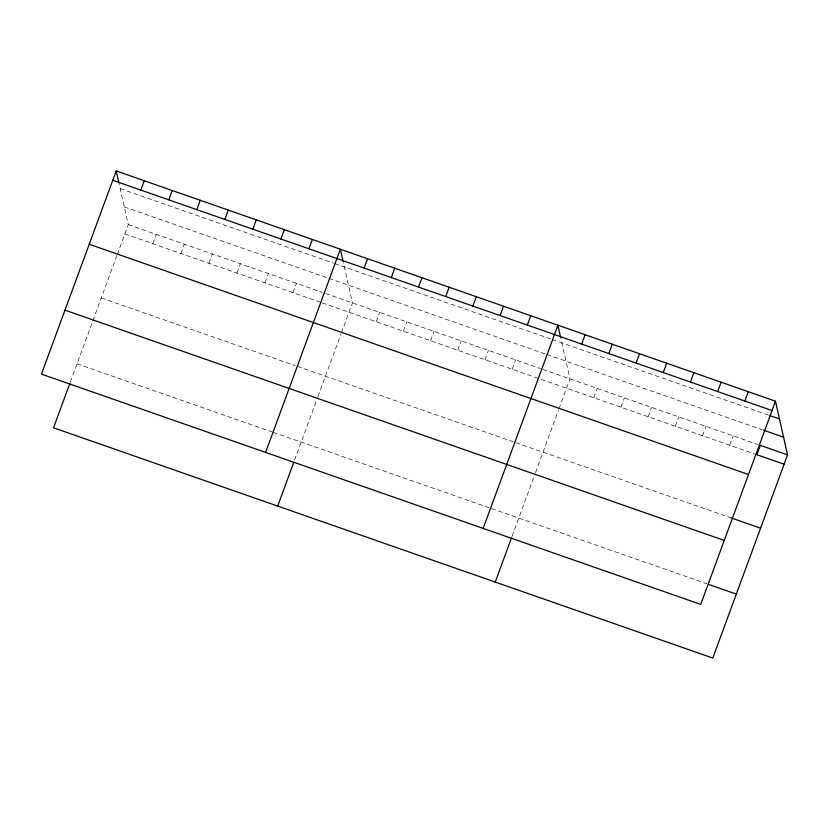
<?xml version="1.0" encoding="UTF-8"?>
<svg xmlns="http://www.w3.org/2000/svg" width="829" height="829" viewBox="0 0 829 829"><rect width="100%" height="100%" fill="white"/><g stroke="black" fill="none" stroke-linecap="round" stroke-linejoin="round"><path stroke-width="0.62" stroke-dasharray="4.14 3.11" d="M70.392 381.92L116.848 255.664M117.293 254.462L128.277 224.607L119.189 184.225M152.857 243.726L156.298 234.389M180.877 253.519L184.318 244.182M208.898 263.301L212.328 253.964M236.918 273.093L240.348 263.757M264.938 282.876L268.368 273.539M292.958 292.668L296.388 283.331M294.544 460.209L317.517 397.775M317.963 396.573L340.999 333.963M341.444 332.75L352.429 302.896L343.341 262.513M376.19 321.735L379.62 312.398M403.381 331.237L406.821 321.901M430.583 340.729L434.013 331.393M457.774 350.232L461.204 340.895M484.965 359.734L488.405 350.398M512.167 369.226L515.597 359.89M512.104 536.208L535.078 473.763M535.524 472.561L558.559 409.951M559.005 408.749L569.989 378.894L560.901 338.512M593.751 397.723L597.181 388.386M620.942 407.226L624.382 397.889M648.143 416.728L651.573 407.391M675.334 426.22L678.764 416.883M702.526 435.722L705.966 426.386M729.727 445.214L733.157 435.878M120.184 188.649L333.372 263.114M334.595 263.539L551.264 339.216M552.446 339.631L768.825 415.205M124.288 206.898L327.735 277.953M328.958 278.378L545.907 354.159M547.088 354.574L762.286 429.733M128.277 224.607L321.973 292.264M325.631 293.539L540.425 368.563M542.798 369.392L757.986 444.551M124.837 233.944L320.978 302.45M322.191 302.875L756.918 454.717M101.304 297.912L295 365.568M297.435 366.418L513.462 441.867M515.825 442.696L731.023 517.856M77.056 363.817L271.974 431.899M273.187 432.323L489.214 507.773M491.576 508.602L706.774 583.761"/><path stroke-width="1.24" d="M116.205 170.94L41.45 374.117L700.723 604.393L775.478 401.215L116.205 170.94L118.941 183.116M140.785 190.069L144.225 180.732M69.947 383.122L53.522 427.785L712.795 658.06L787.55 454.883L775.478 401.215M168.805 199.851L172.245 190.515M196.825 209.644L200.266 200.307M224.846 219.426L228.286 210.089M252.866 229.208L256.296 219.882M280.886 239.001L284.316 229.664M308.906 248.783L312.336 239.446M265.601 452.416L340.356 249.239L343.092 261.415M364.118 268.068L367.558 258.731M277.674 506.073L293.663 462.623M391.309 277.57L394.749 268.233M418.51 287.072L421.94 277.736M445.701 296.564L449.142 287.228M472.903 306.067L476.333 296.73M500.094 315.569L503.524 306.233M527.285 325.061L530.726 315.725M483.162 528.405L557.917 325.227L560.653 337.403M581.678 344.066L585.119 334.729M495.234 582.062L511.669 537.41M608.869 353.558L612.31 344.222M636.071 363.061L639.501 353.724M663.262 372.563L666.703 363.226M690.464 382.055L693.894 372.718M717.655 391.557L721.085 382.221M744.846 401.06L748.286 391.723M112.765 180.276L772.048 410.552M770.006 415.619L779.467 418.925M763.468 430.147L783.571 437.173M787.55 454.883L760.359 445.38L756.918 454.717L784.12 464.219M89.231 244.244L748.504 474.52M731.023 517.856L760.576 528.187M64.983 310.15L724.256 540.425M709.137 584.59L736.328 594.092"/></g></svg>
